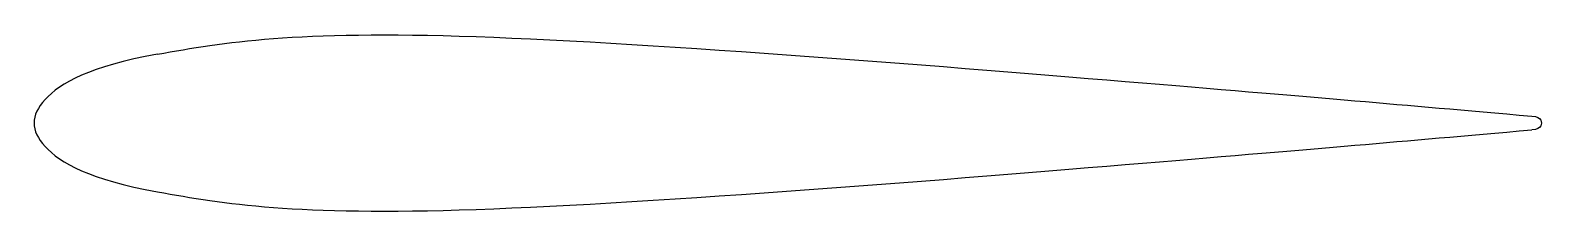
# Model space of a CAD drawing. Header units: metres. Extents: x -0.09 to 1.01, y -0.07 to 0.07.
import ezdxf

# ---------------------------------------------------------------- set-up
doc = ezdxf.new("R2010")
doc.units = ezdxf.units.M

msp = doc.modelspace()

# ---------------------------------------------------------------- linework, layer by layer
for points in [[(0, 0.05), (0.0492, 0.0587), (0.1477, 0.076), (0.8008, 0.0224), (0.9004, 0.0137), (1, 0.005)], [(0, 0.05), (-0.0492, 0.0413), (-0.0925, 0.0163), (-0.0925, -0.0163), (-0.0492, -0.0413), (0, -0.05)], [(1, 0.005), (1.004, 0.0047), (1.0073, 0.0024), (1.0073, -0.0024), (1.004, -0.0047), (1, -0.005)], [(0, -0.05), (0.0492, -0.0587), (0.1477, -0.076), (0.8008, -0.0224), (0.9004, -0.0137), (1, -0.005)]]:
    msp.add_open_spline(points, degree=3)

doc.saveas('drawing.dxf')
